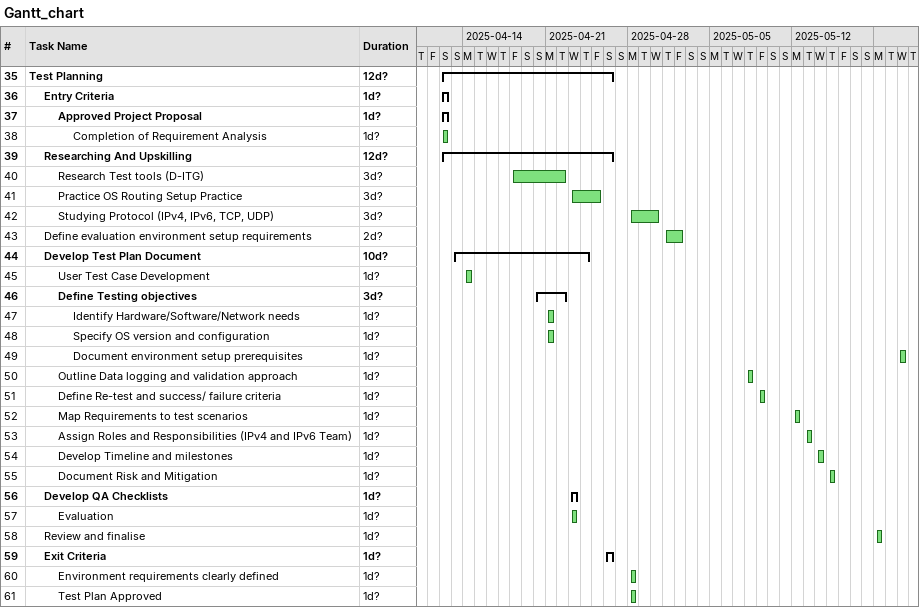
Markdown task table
Gantt_chart

| ID | Level | Task | Duration | Start | Finish |
|---|---|---|---|---|---|
| 35 | 1 | **Test Planning** | 12d? | 2025-04-12 | 2025-04-26 |
| 36 | 2 | **Entry Criteria** | 1d? | 2025-04-12 | 2025-04-12 |
| 37 | 3 | **Approved Project Proposal** | 1d? | 2025-04-12 | 2025-04-12 |
| 38 | 4 | Completion of Requirement Analysis | 1d? | 2025-04-12 | 2025-04-12 |
| 39 | 2 | **Researching And Upskilling** | 12d? | 2025-04-12 | 2025-04-26 |
| 40 | 3 | Research Test tools (D-ITG) | 3d? | 2025-04-18 | 2025-04-22 |
| 41 | 3 | Practice OS Routing Setup Practice | 3d? | 2025-04-23 | 2025-04-25 |
| 42 | 3 | Studying Protocol (IPv4, IPv6, TCP, UDP) | 3d? | 2025-04-28 | 2025-04-30 |
| 43 | 2 | Define evaluation environment setup requirements | 2d? | 2025-05-01 | 2025-05-02 |
| 44 | 2 | **Develop Test Plan Document** | 10d? | 2025-04-13 | 2025-04-24 |
| 45 | 3 | User Test Case Development | 1d? | 2025-04-14 | 2025-04-14 |
| 46 | 3 | **Define Testing objectives** | 3d? | 2025-04-20 | 2025-04-22 |
| 47 | 4 | Identify Hardware/Software/Network needs | 1d? | 2025-04-21 | 2025-04-21 |
| 48 | 4 | Specify OS version and configuration | 1d? | 2025-04-21 | 2025-04-21 |
| 49 | 4 | Document environment setup prerequisites | 1d? | 2025-05-21 | 2025-05-21 |
| 50 | 3 | Outline Data logging and validation approach | 1d? | 2025-05-08 | 2025-05-08 |
| 51 | 3 | Define Re-test and success/ failure criteria | 1d? | 2025-05-09 | 2025-05-09 |
| 52 | 3 | Map Requirements to test scenarios | 1d? | 2025-05-12 | 2025-05-12 |
| 53 | 3 | Assign Roles and Responsibilities (IPv4 and IPv6 Team) | 1d? | 2025-05-13 | 2025-05-13 |
| 54 | 3 | Develop Timeline and milestones | 1d? | 2025-05-14 | 2025-05-14 |
| 55 | 3 | Document Risk and Mitigation | 1d? | 2025-05-15 | 2025-05-15 |
| 56 | 2 | **Develop QA Checklists** | 1d? | 2025-04-23 | 2025-04-23 |
| 57 | 3 | Evaluation | 1d? | 2025-04-23 | 2025-04-23 |
| 58 | 2 | Review and finalise | 1d? | 2025-05-19 | 2025-05-19 |
| 59 | 2 | **Exit Criteria** | 1d? | 2025-04-26 | 2025-04-26 |
| 60 | 3 | Environment requirements clearly defined | 1d? | 2025-04-28 | 2025-04-28 |
| 61 | 3 | Test Plan Approved | 1d? | 2025-04-28 | 2025-04-28 |
